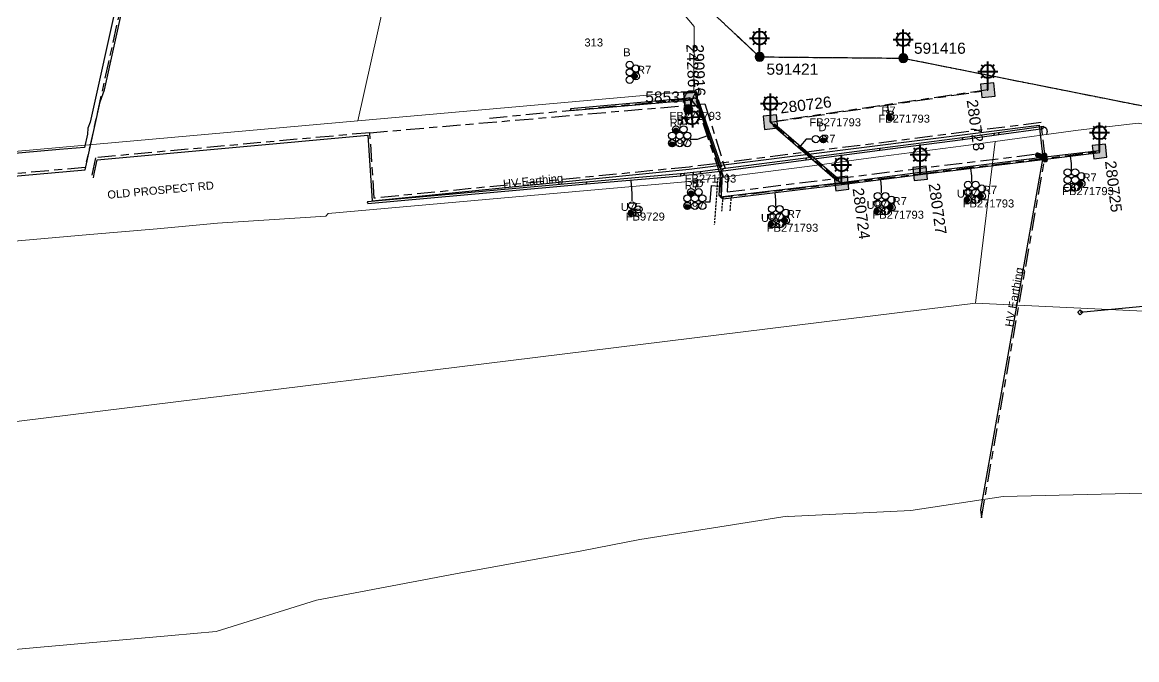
# Model space of a CAD drawing. Header units: metres. Extents: x 311639 to 313197, y 6256063 to 6257195.
# Drawn here: x 312179.9 to 312430.4, y 6256208.2 to 6256351.6 of the extents above; entities that cross this region are included whole.
import ezdxf
from ezdxf.enums import TextEntityAlignment as Align

# ---------------------------------------------------------------- set-up
doc = ezdxf.new("R2010")
doc.units = ezdxf.units.M
for name, pattern in [('Cable Exist OH', [1, 1, 0]), ('Cable Exist UG', [8.2, 4, -1.2, 1.8, -1.2]), ('DASHED', [0.75, 0.5, -0.25])]:
    doc.linetypes.add(name, pattern=pattern)
doc.layers.get('0').update_dxf_attribs({"color": 6})
for name, color, linetype in [('_User Duct Config', 6, 'Continuous'), ('Duct_SP_EXT', 7, 'Continuous'), ('Equip_HV_EXT', 7, 'Continuous'), ('Equip_SP_SL_EXT', 7, 'Continuous'), ('Mains_HV_EXT', 7, 'Continuous'), ('Mains_SL_EXT', 7, 'Continuous'), ('OH_Details_SP_MISC', 7, 'Continuous'), ('Services_SP_EXT', 7, 'Continuous'), ('SupportsOH_SP_TR_HV_LV_SL_EXT', 7, 'Continuous'), ('SupportsUG_SP_LV_SL_EXT', 7, 'Continuous'), ('Trench_SP_EXT', 7, 'Continuous'), ('UG_Details_SP_MISC', 7, 'Continuous')]:
    doc.layers.add(name, color=color, linetype=linetype)
doc.layers.add('Cadastre Land Parcels_SP_EXT', color=9, linetype='Continuous', lineweight=5)
doc.layers.add('Cadastre Roads_SP_EXT', color=9, linetype='Continuous', lineweight=5)
doc.layers.add('Features_HIDE', color=1, linetype='Continuous', plot=False)
doc.layers.add('UNKNOWN_FEATURES', color=1, linetype='DASHED', plot=False)
doc.styles.add('COLUMN_LABEL', font='arial.ttf')
doc.styles.add('iecARIAL', font='arial.ttf', dxfattribs={"height": 2})
doc.styles.add('POLE_LABEL', font='arial.ttf')
doc.styles.get("Standard").update_dxf_attribs({"font": 'arial.ttf'})
doc.linetypes.add('Cable E UG', pattern='A,6,-0.5,["E",Standard,S=1.7,R=0,X=0.5,Y=-1],-2.9', length=9.4)
doc.linetypes.add('Cable P UG', pattern='A,6,-0.5,["P",Standard,S=1.7,R=0,X=0.5,Y=-1],-2.9', length=9.4)

# ---------------------------------------------------------------- blocks, each defined once
blk = doc.blocks.new('COLUMN_EXT')
blk.add_hatch(color=256).paths.add_polyline_path([(-1.49, 1.48), (-1.49, -1.49), (1.48, -1.49), (1.48, 1.48)])
blk.add_lwpolyline([(-1.49, -1.49), (1.48, -1.49), (1.48, 1.48), (-1.49, 1.48)], close=True)
for tag, height, style, flags, p in [('ASSET_NUM', 2.5, 'COLUMN_LABEL', 8, (2, 2)), ('STRUCTURE_PLANT_NUMBER', 0.2, 'POLE_LABEL', 9, (1.81, 0.03)), ('STREET_CODE', 0.2, 'COLUMN_LABEL', 9, (1.81, -0.2))]:
    blk.add_attdef(tag, text='', height=height, dxfattribs=dict(style=style, flags=flags)).set_placement(p, align=Align.MIDDLE_LEFT)
at = {"flags": 1}
blk.add_attdef('Z', (1.81, -2.35), '', height=0.2, dxfattribs=at)
at = {"flags": 9}
for tag, p in [('COLUMN_TYPE', (1.81, -0.4)), ('OWNED_BY', (1.81, -0.6)), ('STATE', (1.81, -0.8)), ('USAGE', (1.81, -1)), ('STREETNAME', (1.81, -1.6)), ('SUBURB', (1.81, -1.8)), ('LEGEND', (1.81, -1.2)), ('LOCATION', (1.81, -1.4)), ('NOTES', (1.81, -2))]:
    blk.add_attdef(tag, text='', height=0.2, dxfattribs=at).set_placement(p, align=Align.MIDDLE_LEFT)
blk = doc.blocks.new('DUCT_EXT')
blk.add_circle((0, 0.8), 0.8)
at = {"flags": 1}
blk.add_attdef('Z', (0, 0), '', height=0.2, dxfattribs=at)
at = {"flags": 9}
for tag, p in [('DUCT_CODE', (0, 0)), ('XSECT_TYPE', (0, -0.2)), ('STATE', (0, -0.6)), ('FB_REFERENCE', (0, -0.4)), ('NOTES', (0, -0.8))]:
    blk.add_attdef(tag, text='', height=0.2, dxfattribs=at).set_placement(p, align=Align.MIDDLE_LEFT)
blk = doc.blocks.new('SL_LANTERN_EXT')
at = {"lineweight": 40}
for p, q in [((-1.46, 5.68), (-1.06, 5.28)), ((0, 1.97), (0, 6.47)), ((1.46, 5.68), (1.06, 5.28)), ((-2.25, 4.22), (2.25, 4.22)), ((-1.46, 2.76), (-1.06, 3.16)), ((0, 0), (0, 2.72)), ((1.46, 2.76), (1.06, 3.16))]:
    blk.add_line(p, q, dxfattribs=at)
blk.add_circle((0, 4.22), 1.5, dxfattribs=at)
at = {"style": 'iecARIAL', "flags": 9}
blk.add_attdef('ASSET_NUM', (1.5, 1.5), '', height=2.5, dxfattribs=at)
for tag, p, height, flags in [('OPERATING_VOLTAGE', (0.98, -1.65), 0.2, 9), ('ORIENTATION', (0.98, -1.85), 0.2, 9), ('OWNED_BY', (0.98, -2.05), 0.2, 9), ('STATE', (0.98, -2.25), 0.2, 9), ('CONSTRUCTED_VOLTAGE', (0.98, -0.65), 0.2, 9), ('CONTROL_TYPE', (0.98, -0.85), 0.2, 9), ('LANTERN_PURPOSE', (0.98, -1.05), 0.2, 9), ('LANTERN_TYPE', (0.98, -1.25), 0.2, 9), ('NO_PHASES', (0.98, -1.45), 0.2, 9), ('USAGE', (0.98, -2.45), 0.2, 9), ('CEXIST', (0.98, -2.65), 0.2, 9), ('LNUMBER', (2.18, -3.25), 2.5, 8), ('CNEW', (0.98, -2.85), 0.2, 9), ('CNUMBER', (0.98, -3.05), 0.2, 9), ('CREMOVE', (0.98, -3.25), 0.2, 9), ('CREPLACE', (0.98, -3.45), 0.2, 9), ('LKINGHEIGHT', (0.98, -3.65), 0.2, 9), ('LBRACKET', (0.98, -3.85), 0.2, 9), ('LBRACKETVOCAB', (0.98, -4.05), 0.2, 9), ('LCATEGORY', (0.98, -4.25), 0.2, 9), ('LCHARGE1', (0.98, -4.45), 0.2, 9), ('LCHARGE1PERCENT', (0.98, -4.65), 0.2, 9), ('LCHARGE2', (0.98, -4.85), 0.2, 9), ('LCHARGE2PERCENT', (0.98, -5.05), 0.2, 9), ('LCHARGE3', (0.98, -5.25), 0.2, 9), ('LCHARGE3PERCENT', (0.98, -5.45), 0.2, 9), ('LEXIST', (0.98, -5.65), 0.2, 9), ('LLAMP', (0.98, -5.85), 0.2, 9), ('LLAMPVOCAB', (0.98, -6.05), 0.2, 9), ('LMAST', (0.98, -6.25), 0.2, 9), ('LMASTVOCAB', (0.98, -6.45), 0.2, 9), ('LNEW', (0.98, -6.65), 0.2, 9), ('LANTNUMBER', (0.98, -6.85), 0.2, 9), ('LOUTREACH', (0.98, -7.25), 0.2, 9), ('LOUTREACHVOCAB', (0.98, -7.45), 0.2, 9), ('LRATECODE', (0.98, -7.65), 0.2, 9), ('STREETNAME', (0.98, -9.25), 0.2, 9), ('SUBURB', (0.98, -9.45), 0.2, 1), ('LREMOVE', (0.98, -7.85), 0.2, 9), ('LREPLACE', (0.98, -8.05), 0.2, 9), ('LTYPE', (0.98, -8.25), 0.2, 9), ('LTYPEVOCAB', (0.98, -8.45), 0.2, 9), ('LEGEND', (0.98, -8.65), 0.2, 9), ('LOCATION', (0.98, -8.85), 0.2, 9), ('NOTES', (0.98, -9.05), 0.2, 9)]:
    blk.add_attdef(tag, p, '', height=height, dxfattribs=dict(flags=flags))
blk = doc.blocks.new('CCP_EXT')
at = {"flags": 9}
blk.add_attdef('NOTES', text='', height=0.2, dxfattribs=at).set_placement((0, -2), align=Align.MIDDLE_LEFT)
blk.add_wipeout([(0, 0.57), (0.57, 0), (0, -0.57), (-0.57, 0)])
blk.add_lwpolyline([(-0.57, 0), (0, 0.57), (0.57, 0), (0, -0.57), (-0.57, 0)])
at = {"flags": 1}
blk.add_attdef('Z', (0, 0), '', height=0.2, dxfattribs=at)
at = {"flags": 9}
for tag, p in [('CCP_TYPE', (0, 0)), ('CONSTRUCTED_VOLTAGE', (0, -0.2)), ('OPERATING_VOLTAGE', (0, -0.6)), ('ORIENTATION', (0, -0.8)), ('OWNED_BY', (0, -1)), ('STATE', (0, -1.8)), ('NO_PHASES', (0, -0.4)), ('USAGE', (0, -1.2)), ('LEGEND', (0, -1.4)), ('LIFE_SUPPORT', (0, -1.6))]:
    blk.add_attdef(tag, text='', height=0.2, dxfattribs=at).set_placement(p, align=Align.MIDDLE_LEFT)
blk = doc.blocks.new('POLE_EXT')
blk.add_hatch(color=256).paths.add_polyline_path([(-1, 0, 1), (1, 0, 1)])
blk.add_lwpolyline([(-1, 0, 1), (1, 0, 1)], format="xyb", close=True)
for tag, height, flags, p in [('pNumber', 2.5, 8, (-17.84, 2.07)), ('OWNED_BY', 0.2, 9, (1.35, -0.4)), ('SPECIAL_USE', 0.2, 9, (1.35, -0.8)), ('STATE', 0.2, 9, (1.35, -1)), ('cLV', 0.2, 9, (1.35, -1.4)), ('hDepth', 0.2, 9, (1.35, -1.6)), ('hDia', 0.2, 9, (1.35, -1.8)), ('cHV', 0.2, 9, (1.35, -2)), ('PARENT', 0.2, 9, (1.35, -0.6)), ('USAGE', 0.2, 9, (1.35, -1.2)), ('LBRACKET', 0.2, 9, (1.35, -2.2)), ('LExisting', 0.2, 9, (1.35, -2.4)), ('LANTNUMBER', 0.2, 9, (1.35, -2.6)), ('cLinedev', 0.2, 9, (1.35, -3.4)), ('pExisting', 0.2, 9, (1.35, -3.8)), ('pFooting', 0.2, 9, (1.35, -4.4)), ('pNew', 0.2, 9, (1.35, -4.6)), ('pRelocate', 0.2, 9, (1.35, -5)), ('LOther', 0.2, 9, (1.35, -2.8)), ('LRemove', 0.2, 9, (1.35, -3)), ('LEGEND', 0.2, 9, (1.35, -3.2)), ('LOCATION', 0.2, 9, (1.35, -3.6)), ('PFNUMBER', 0.2, 9, (1.35, -4)), ('NEWPFNUMBER', 0.2, 9, (1.35, -4.2)), ('pRemove', 0.2, 9, (1.35, -5.2)), ('pReplace', 0.2, 9, (1.35, -5.4)), ('pStay', 0.2, 9, (1.35, -5.6)), ('pType', 0.2, 9, (1.35, -5.8)), ('cspan', 0.2, 9, (1.35, -6)), ('STREETNAME', 0.2, 9, (1.35, -6.2)), ('SUBURB', 0.2, 9, (1.35, -6.4)), ('OPERATED_BY', 0.2, 9, (1.36, -7.01)), ('NOTES', 0.2, 9, (1.35, -6.6)), ('MAINTAINED_BY', 0.2, 9, (1.36, -6.81))]:
    blk.add_attdef(tag, text='', height=height, dxfattribs=dict(flags=flags)).set_placement(p, align=Align.MIDDLE_LEFT)
at = {"style": 'POLE_LABEL'}
for tag, height, flags, p in [('ASSET_NUM', 2.5, 8, (2, 2)), ('STRUCTURE_PLANT_NUMBER', 0.2, 9, (1.35, 0.03)), ('STREET_CODE', 0.2, 9, (1.35, -0.2))]:
    blk.add_attdef(tag, text='', height=height, dxfattribs=dict(at, flags=flags)).set_placement(p, align=Align.MIDDLE_LEFT)
at = {"flags": 1}
blk.add_attdef('Z', (1.35, -7.33), '', height=0.2, dxfattribs=at)
blk = doc.blocks.new('HV_STJ_EXT')
h = blk.add_hatch(color=256)
edge = h.paths.add_edge_path()
edge.add_ellipse((-0.59, 0.13), major_axis=(0.226, 0.226), ratio=1, start_angle=45, end_angle=135)
edge.add_line((-0.91, 0.13), (-0.91, -0.13))
edge.add_ellipse((-0.59, -0.13), major_axis=(0.226, 0.226), ratio=1, start_angle=135, end_angle=225)
edge.add_line((-0.59, -0.45), (0.59, -0.45))
edge.add_ellipse((0.59, -0.13), major_axis=(-0.226, 0.226), ratio=1, start_angle=135, end_angle=225)
edge.add_line((0.91, -0.13), (0.91, 0.13))
edge.add_ellipse((0.59, 0.13), major_axis=(-0.226, 0.226), ratio=1, start_angle=225, end_angle=315)
edge.add_line((0.59, 0.45), (-0.59, 0.45))
blk.add_lwpolyline([(-0.91, 0.13), (-0.91, -0.13, 0.414214), (-0.59, -0.45), (0.59, -0.45, 0.414214), (0.91, -0.13), (0.91, 0.13, 0.414214), (0.59, 0.45), (-0.59, 0.45, 0.414214)], format="xyb", close=True)
for tag, flags, p in [('ORIENTATION', 9, (1.5, 0)), ('Z', 1, (1.5, -0.8)), ('USAGE', 9, (1.5, -0.2)), ('LEGEND', 9, (1.5, -0.4)), ('NOTES', 9, (1.5, -0.6))]:
    blk.add_attdef(tag, text='', height=0.2, dxfattribs=dict(flags=flags)).set_placement(p, align=Align.MIDDLE_LEFT)
blk = doc.blocks.new('CABLE_LARGE_EXT')
h = blk.add_hatch(color=256)
edge = h.paths.add_edge_path()
edge.add_arc((0, 0.55), 0.55, 0, 360)
blk.add_circle((0, 0.55), 0.55)
at = {"flags": 1}
blk.add_attdef('Z', (0, 0), '', height=0.2, dxfattribs=at)
at = {"flags": 9}
for tag, p in [('COND_CODE', (0, 0)), ('STATE', (0, -0.4)), ('XSECT_SIZE', (0, -0.6)), ('FB_REFERENCE', (0, -0.2)), ('NOTES', (0, -0.8))]:
    blk.add_attdef(tag, text='', height=0.2, dxfattribs=at).set_placement(p, align=Align.MIDDLE_LEFT)

msp = doc.modelspace()

# ---------------------------------------------------------------- linework, layer by layer
at = {"layer": '_User Duct Config'}
for points in [[(312374.62, 6256330.85), (312374.62, 6256331.76), (312374.46, 6256332.86)], [(312330.01, 6256325.32), (312331.69, 6256325.32), (312334.04, 6256326.15)], [(312357.23, 6256325.33), (312356.12, 6256325.33), (312354.82, 6256323.78)], [(312415.74, 6256318.52), (312415.74, 6256319.85), (312415.55, 6256321.49)], [(312393.35, 6256315.74), (312393.35, 6256317.07), (312393.17, 6256318.71)], [(312316.98, 6256311.45), (312316.98, 6256313.13), (312316.8, 6256316.04)], [(312333.43, 6256311.19), (312334.55, 6256311.19), (312334.84, 6256314.92), (312336.55, 6256314.77)], [(312373.05, 6256313.21), (312373.05, 6256314.54), (312372.87, 6256316.17)], [(312349.3, 6256310.28), (312349.3, 6256311.61), (312349.12, 6256313.24)]]:
    msp.add_lwpolyline(points, dxfattribs=at)
at = {"layer": 'Cadastre Land Parcels_SP_EXT', "linetype": 'Continuous'}
msp.add_lwpolyline([(312327.34, 6256354.95), (312264.29, 6256369.74), (312255.34, 6256329.43), (312328.85, 6256335.96), (312330.88, 6256336.26), (312330.9, 6256350.63), (312327.34, 6256354.95)], close=True, dxfattribs=at)
for points in [[(312430.75, 6256328.95), (312417.3, 6256327.35), (312398.61, 6256324.78), (312391.5, 6256323.8), (312372.89, 6256321.38), (312356.31, 6256319.2), (312337.6, 6256316.78), (312332.55, 6256316.14), (312330.92, 6256315.94), (312328.86, 6256315.75), (312328.1, 6256315.65), (312306.85, 6256313.79), (312248.67, 6256308.59), (312248.1, 6256307.96), (312223.74, 6256306.4), (312210.24, 6256305.18), (312195.06, 6256303.85), (312179.8, 6256302.52)], [(312152.67, 6256208.24), (312183.14, 6256210.96), (312198.32, 6256212.33), (312213.44, 6256213.67), (312223.49, 6256214.56), (312246.06, 6256221.63), (312277.27, 6256227.53), (312305.7, 6256232.75), (312318.75, 6256235.28), (312351.87, 6256240.49), (312352.05, 6256240.46), (312379.66, 6256241.83), (312400.42, 6256244.95), (312447.58, 6256246.09), (312458.08, 6256246.28), (312494.01, 6256247.22), (312514.04, 6256249.05), (312560.23, 6256245.31), (312605.72, 6256240.8)]]:
    msp.add_lwpolyline(points, dxfattribs=at)
at = {"layer": 'Cadastre Roads_SP_EXT', "linetype": 'Continuous'}
for points in [[(312179.8, 6256302.52), (312195.06, 6256303.85), (312210.24, 6256305.18), (312223.74, 6256306.4), (312248.1, 6256307.96), (312248.67, 6256308.59), (312306.85, 6256313.79), (312328.1, 6256315.65), (312328.86, 6256315.75), (312330.92, 6256315.94), (312332.55, 6256316.14), (312337.6, 6256316.78), (312334.48, 6256325.83), (312333.79, 6256327.83), (312330.88, 6256336.26), (312328.85, 6256335.96), (312255.34, 6256329.43), (312188.19, 6256323.46), (312143.71, 6256319.5)], [(312152.67, 6256208.24), (312183.14, 6256210.96), (312198.32, 6256212.33), (312213.44, 6256213.67), (312223.49, 6256214.56), (312246.06, 6256221.63), (312277.27, 6256227.53), (312305.7, 6256232.75), (312318.75, 6256235.28), (312351.87, 6256240.49), (312352.05, 6256240.46), (312379.66, 6256241.83), (312400.42, 6256244.95), (312447.58, 6256246.09), (312458.08, 6256246.28), (312494.01, 6256247.22), (312514.04, 6256249.05), (312560.23, 6256245.31), (312605.72, 6256240.8)]]:
    msp.add_lwpolyline(points, dxfattribs=at)
msp.add_lwpolyline([(312394.2, 6256288.42), (312398.61, 6256324.78), (312391.5, 6256323.8), (312372.89, 6256321.38), (312356.31, 6256319.2), (312337.6, 6256316.78), (312332.55, 6256316.14), (312330.92, 6256315.94), (312328.86, 6256315.75), (312328.1, 6256315.65), (312306.85, 6256313.79), (312248.67, 6256308.59), (312248.1, 6256307.96), (312223.74, 6256306.4), (312210.24, 6256305.18), (312195.06, 6256303.85), (312179.8, 6256302.52), (312164.72, 6256301.17), (312134.22, 6256298.48), (312119.07, 6256297.17), (312109.05, 6256296.27), (312109.86, 6256253.37), (312394.2, 6256288.42)], close=True, dxfattribs=at)
at = {"layer": 'Duct_SP_EXT'}
for p, q in [((312303.15, 6256332.21), (312329.02, 6256334.51)), ((312303.2, 6256331.74), (312329.07, 6256334.04)), ((312329.02, 6256334.51), (312329.93, 6256334.65)), ((312329.02, 6256334.51), (312329.04, 6256334.27)), ((312329.07, 6256334.04), (312329.04, 6256334.27)), ((312329.07, 6256334.04), (312330, 6256334.17)), ((312329.93, 6256334.65), (312329.97, 6256334.41)), ((312330, 6256334.17), (312329.97, 6256334.41)), ((312331.41, 6256333.97), (312331.64, 6256334.05)), ((312331.41, 6256333.97), (312336.6, 6256318.95)), ((312331.87, 6256334.13), (312331.64, 6256334.05)), ((312331.87, 6256334.13), (312337.05, 6256319.1)), ((312303.15, 6256332.21), (312303.17, 6256331.97)), ((312303.2, 6256331.74), (312303.17, 6256331.97)), ((312348.97, 6256328.71), (312348.81, 6256328.53)), ((312363.42, 6256316.24), (312348.97, 6256328.71)), ((312348.66, 6256328.35), (312348.81, 6256328.53)), ((312363.11, 6256315.88), (312348.66, 6256328.35)), ((312391.25, 6256325.72), (312398.35, 6256326.7)), ((312391.31, 6256325.24), (312398.41, 6256326.22)), ((312398.35, 6256326.7), (312399.38, 6256326.84)), ((312398.35, 6256326.7), (312398.38, 6256326.46)), ((312398.41, 6256326.22), (312398.38, 6256326.46)), ((312398.41, 6256326.22), (312399.44, 6256326.36)), ((312399.38, 6256326.84), (312409.36, 6256328.22)), ((312399.38, 6256326.84), (312399.38, 6256326.84)), ((312399.38, 6256326.84), (312399.41, 6256326.6)), ((312399.38, 6256326.84), (312399.41, 6256326.6)), ((312399.44, 6256326.36), (312399.41, 6256326.6)), ((312399.44, 6256326.36), (312399.41, 6256326.6)), ((312399.44, 6256326.36), (312409.43, 6256327.74)), ((312399.44, 6256326.36), (312399.44, 6256326.36)), ((312409.36, 6256328.22), (312409.39, 6256327.98)), ((312409.43, 6256327.74), (312409.39, 6256327.98)), ((312372.64, 6256323.3), (312391.25, 6256325.72)), ((312372.7, 6256322.83), (312391.31, 6256325.24)), ((312391.25, 6256325.72), (312391.28, 6256325.48)), ((312391.31, 6256325.24), (312391.28, 6256325.48)), ((312356.06, 6256321.12), (312372.64, 6256323.3)), ((312356.12, 6256320.65), (312372.7, 6256322.83)), ((312372.64, 6256323.3), (312372.67, 6256323.06)), ((312372.7, 6256322.83), (312372.67, 6256323.06)), ((312381.69, 6256317.85), (312409.26, 6256321.23)), ((312409.26, 6256321.23), (312422.05, 6256322.79)), ((312409.26, 6256321.23), (312409.29, 6256320.99)), ((312409.26, 6256321.23), (312409.29, 6256320.99)), ((312409.32, 6256320.75), (312422.11, 6256322.32)), ((312422.05, 6256322.79), (312422.08, 6256322.56)), ((312422.11, 6256322.32), (312422.08, 6256322.56)), ((312332.31, 6256318.07), (312337.36, 6256318.71)), ((312336.6, 6256318.95), (312336.83, 6256319.03)), ((312337.05, 6256319.1), (312336.83, 6256319.03)), ((312337.36, 6256318.71), (312356.06, 6256321.12)), ((312337.36, 6256318.71), (312337.39, 6256318.47)), ((312337.42, 6256318.23), (312356.12, 6256320.65)), ((312356.06, 6256321.12), (312356.09, 6256320.89)), ((312356.12, 6256320.65), (312356.09, 6256320.89)), ((312381.75, 6256317.38), (312409.32, 6256320.75)), ((312409.32, 6256320.75), (312409.29, 6256320.99)), ((312409.32, 6256320.75), (312409.29, 6256320.99)), ((312306.68, 6256315.72), (312327.89, 6256317.58)), ((312306.72, 6256315.24), (312327.94, 6256317.1)), ((312327.89, 6256317.58), (312328.65, 6256317.68)), ((312327.89, 6256317.58), (312327.92, 6256317.34)), ((312327.94, 6256317.1), (312327.92, 6256317.34)), ((312327.94, 6256317.1), (312328.71, 6256317.2)), ((312328.65, 6256317.68), (312330.72, 6256317.87)), ((312328.65, 6256317.68), (312328.68, 6256317.44)), ((312328.71, 6256317.2), (312328.68, 6256317.44)), ((312328.71, 6256317.2), (312330.77, 6256317.39)), ((312330.72, 6256317.87), (312332.31, 6256318.07)), ((312330.72, 6256317.87), (312330.74, 6256317.63)), ((312330.77, 6256317.39), (312330.74, 6256317.63)), ((312330.77, 6256317.39), (312332.37, 6256317.59)), ((312332.31, 6256318.07), (312332.34, 6256317.83)), ((312332.37, 6256317.59), (312332.34, 6256317.83)), ((312332.37, 6256317.59), (312337.42, 6256318.23)), ((312336.77, 6256317.55), (312336.49, 6256312.62)), ((312336.77, 6256317.55), (312337.01, 6256317.54)), ((312337.25, 6256317.53), (312336.97, 6256312.59)), ((312337.25, 6256317.53), (312337.01, 6256317.54)), ((312337.42, 6256318.23), (312337.39, 6256318.47)), ((312363.42, 6256316.24), (312363.27, 6256316.06)), ((312364.06, 6256315.59), (312381.71, 6256317.87)), ((312364.12, 6256315.11), (312381.78, 6256317.39)), ((312381.69, 6256317.85), (312381.72, 6256317.61)), ((312381.71, 6256317.87), (312381.75, 6256317.63)), ((312381.75, 6256317.38), (312381.72, 6256317.61)), ((312381.78, 6256317.39), (312381.75, 6256317.63)), ((312257.5, 6256311.33), (312306.68, 6256315.72)), ((312257.55, 6256310.85), (312306.72, 6256315.24)), ((312306.68, 6256315.72), (312306.7, 6256315.48)), ((312306.72, 6256315.24), (312306.7, 6256315.48)), ((312337.34, 6256312.39), (312364.06, 6256315.59)), ((312337.39, 6256311.92), (312364.12, 6256315.11)), ((312363.11, 6256315.88), (312363.27, 6256316.06)), ((312364.06, 6256315.59), (312364.09, 6256315.35)), ((312364.06, 6256315.59), (312364.09, 6256315.35)), ((312364.12, 6256315.11), (312364.09, 6256315.35)), ((312364.12, 6256315.11), (312364.09, 6256315.35)), ((312257.5, 6256311.33), (312257.52, 6256311.09)), ((312336.49, 6256312.62), (312336.73, 6256312.61)), ((312336.97, 6256312.59), (312336.73, 6256312.61)), ((312337.34, 6256312.39), (312337.36, 6256312.16)), ((312337.39, 6256311.92), (312337.36, 6256312.16)), ((312257.55, 6256310.85), (312257.52, 6256311.09))]:
    msp.add_line(p, q, dxfattribs=at)
at = {"layer": 'Features_HIDE', "linetype": 'Cable E UG'}
for points in [[(312102.4, 6256318.22), (312100.51, 6256310.12), (312194.01, 6256318.45), (312197.39, 6256333.74), (312198.4, 6256336.44), (312208.67, 6256382.9), (312217.18, 6256418.32), (312222.7, 6256417.02), (312225.72, 6256418.36), (312287.08, 6256403.93), (312289.67, 6256405.37), (312319.96, 6256398.24), (312379.32, 6256384.23), (312427.99, 6256372.76), (312448.73, 6256367.94), (312449.72, 6256398.78), (312450.96, 6256442.91), (312451.19, 6256445.74), (312468.2, 6256445.27), (312536.38, 6256443.32), (312538.11, 6256444.9)], [(312195.87, 6256316.61), (312196.06, 6256317.5), (312196.06, 6256317.5), (312196.74, 6256320.68), (312257.57, 6256326.22), (312258.53, 6256311.48), (312329.84, 6256318.55), (312408.49, 6256328.5), (312409.31, 6256321.18)], [(312409.31, 6256321.18), (312395.34, 6256242), (312395.53, 6256240.18)]]:
    msp.add_lwpolyline(points, dxfattribs=at)
at = {"layer": 'Mains_HV_EXT', "linetype": 'Cable Exist UG'}
for points in [[(312477.71, 6256445.5), (312468.21, 6256445.77), (312468.21, 6256445.77), (312450.73, 6256446.25), (312450.46, 6256442.93), (312449.22, 6256398.8), (312448.25, 6256368.56), (312428.11, 6256373.25), (312428.11, 6256373.25), (312379.44, 6256384.72), (312320.07, 6256398.73), (312320.07, 6256398.73), (312289.59, 6256405.9), (312289.13, 6256403.96), (312225.67, 6256418.89), (312222.65, 6256417.55), (312216.81, 6256418.92), (312216.81, 6256418.92), (312208.18, 6256383.01), (312194.02, 6256318.95), (312194.02, 6256318.95), (312101.15, 6256310.68), (312103.45, 6256320.53), (312105.78, 6256330.56)], [(312258.04, 6256326.77), (312333.31, 6256333.24), (312338.5, 6256316.74), (312338.34, 6256313.47), (312407.6, 6256321.93), (312408.6, 6256321.57)], [(312409.82, 6256321.17), (312408.94, 6256329.06), (312329.78, 6256319.05), (312259, 6256312.03), (312258.04, 6256326.77), (312196.33, 6256321.15), (312195.46, 6256317.07)], [(312395.53, 6256240.18), (312409.82, 6256321.17)]]:
    msp.add_lwpolyline(points, dxfattribs=at)
at = {"layer": 'Mains_SL_EXT', "linetype": 'Cable Exist OH'}
for points in [[(312330.19, 6256358.28), (312345.65, 6256343.83)], [(312345.65, 6256343.83), (312377.94, 6256343.53)], [(312377.94, 6256343.53), (312435.98, 6256331.97)]]:
    msp.add_lwpolyline(points, dxfattribs=at)
at = {"layer": 'Mains_SL_EXT', "linetype": 'Cable Exist UG'}
for points in [[(312396.98, 6256336.42), (312348.1, 6256329.15)], [(312284.94, 6256330.06), (312330.18, 6256334.4)], [(312364.09, 6256315.35), (312337.06, 6256312.17), (312336.86, 6256317.33), (312331.81, 6256332.28), (312330.2, 6256334.35)], [(312348.1, 6256329.15), (312364.09, 6256315.35)], [(312381.79, 6256317.55), (312422.08, 6256322.56)], [(312364.09, 6256315.35), (312381.79, 6256317.55)]]:
    msp.add_lwpolyline(points, dxfattribs=at)
at = {"layer": 'OH_Details_SP_MISC', "linetype": 'Cable P UG'}
msp.add_lwpolyline([(312207.11, 6256383.26), (312195.15, 6256329.15), (312194.64, 6256327.77), (312194.64, 6256327.77), (312194.55, 6256326.44), (312193.89, 6256323.45), (312193.89, 6256323.45), (312188.24, 6256322.96), (312143.75, 6256319)], dxfattribs=at)
at = {"layer": 'OH_Details_SP_MISC', "linetype": 'Continuous', "flags": 128}
msp.add_lwpolyline([(312340.04, 6256349.1), (312345.65, 6256343.83), (312377.94, 6256343.53), (312436.03, 6256332), (312467.18, 6256326.42), (312501.86, 6256320.08), (312561.76, 6256315.55), (312610.04, 6256312.61), (312630.01, 6256312.3)], dxfattribs=at)
at = {"layer": 'Trench_SP_EXT', "linetype": 'Cable Exist UG'}
for points in [[(312348.13, 6256329.12), (312396.95, 6256336.32)], [(312348.8, 6256328.55), (312348.13, 6256329.12)], [(312363.26, 6256316.06), (312364.09, 6256315.35)]]:
    msp.add_lwpolyline(points, dxfattribs=at)
for points in [[(312329.83, 6256334.39), (312330.88, 6256334.54), (312330.88, 6256334.54, -0.359189), (312331.63, 6256334.08), (312331.63, 6256334.08), (312331.64, 6256334.06)], [(312409.39, 6256327.98), (312409.41, 6256327.98), (312409.41, 6256327.98, -0.503079), (312410.28, 6256327.1), (312410.28, 6256327.1), (312410.17, 6256326.37)], [(312336.83, 6256319.02), (312336.84, 6256319.01), (312336.84, 6256319.01, -0.097584), (312337.02, 6256317.66), (312337.02, 6256317.66), (312337.01, 6256317.54)], [(312336.73, 6256312.61), (312336.73, 6256312.59), (312336.73, 6256312.59, 0.471228), (312337.22, 6256312.14), (312337.22, 6256312.14), (312337.36, 6256312.16)]]:
    msp.add_lwpolyline(points, format="xyb", dxfattribs=at)
at = {"layer": 'UG_Details_SP_MISC', "linetype": 'Cable Exist UG', "flags": 128}
msp.add_lwpolyline([(312348.13, 6256329.12), (312396.95, 6256336.32)], dxfattribs=at)
at = {"layer": 'UNKNOWN_FEATURES'}
for points in [[(312336.23, 6256316.61), (312335.45, 6256306.02)], [(312337.39, 6256312.46), (312337.09, 6256309.12)], [(312339.02, 6256309.19), (312339.32, 6256312.39)]]:
    msp.add_lwpolyline(points, dxfattribs=at)

# ---------------------------------------------------------------- block references
at = {"layer": '_User Duct Config'}
for name, p, rotation in [('DUCT_EXT', (312315.64, 6256342.05), 269.9853095236024), ('DUCT_EXT', (312317.04, 6256341.2), 269.9853095236024), ('DUCT_EXT', (312315.64, 6256340.35), 269.9853095236024), ('DUCT_EXT', (312315.64, 6256338.65), 269.9853095236024), ('DUCT_EXT', (312317.05, 6256339.49), 269.9999999999998), ('CABLE_LARGE_EXT', (312317.05, 6256339.49), 269.9999999999998), ('CABLE_LARGE_EXT', (312374.22, 6256330.28), 270.0176773836738), ('DUCT_EXT', (312374.22, 6256330.28), 270.0029866069447), ('DUCT_EXT', (312325.99, 6256325.31), 0.002986606937753322), ('DUCT_EXT', (312326.84, 6256326.71), 0.002986606937753322), ('CABLE_LARGE_EXT', (312326.84, 6256326.71), 0.01767738362231342), ('DUCT_EXT', (312327.69, 6256325.31), 0.002986606937753322), ('DUCT_EXT', (312328.54, 6256326.72), 0.01767738362231342), ('DUCT_EXT', (312329.39, 6256325.31), 0.002986606937753322), ('DUCT_EXT', (312325.99, 6256323.61), 0.002986606937753322), ('DUCT_EXT', (312327.69, 6256323.61), 0.002986606937753322), ('DUCT_EXT', (312329.39, 6256323.61), 0.002986606937753322), ('DUCT_EXT', (312358.28, 6256324.52), 0.002986606937753322), ('DUCT_EXT', (312359.98, 6256324.52), 0.002986606937753322), ('CABLE_LARGE_EXT', (312359.98, 6256324.52), 0.01767738362231342), ('DUCT_EXT', (312414.08, 6256317.85), 269.9853095236024), ('DUCT_EXT', (312414.08, 6256316.15), 269.9853095236024), ('DUCT_EXT', (312415.78, 6256317.85), 269.9853095236024), ('DUCT_EXT', (312415.78, 6256316.15), 269.9853095236024), ('DUCT_EXT', (312417.18, 6256317), 269.9853095236024), ('DUCT_EXT', (312330.24, 6256312.6), 0.002986606937753322), ('CABLE_LARGE_EXT', (312330.24, 6256312.6), 0.01767738362231342), ('DUCT_EXT', (312331.94, 6256312.61), 0.01767738362231342), ('DUCT_EXT', (312391.7, 6256313.36), 269.9853095236024), ('DUCT_EXT', (312391.7, 6256315.06), 269.9853095236024), ('DUCT_EXT', (312393.4, 6256313.36), 269.9853095236024), ('DUCT_EXT', (312393.4, 6256315.06), 269.9853095236024), ('DUCT_EXT', (312394.8, 6256314.21), 269.9853095236024), ('DUCT_EXT', (312414.08, 6256314.45), 269.9853095236024), ('DUCT_EXT', (312415.78, 6256314.45), 269.9853095236024), ('DUCT_EXT', (312417.19, 6256315.29), 269.9999999999998), ('CABLE_LARGE_EXT', (312417.19, 6256315.29), 269.9999999999998), ('DUCT_EXT', (312316.18, 6256310.4), 269.9999999999998), ('DUCT_EXT', (312329.39, 6256311.2), 0.002986606937753322), ('DUCT_EXT', (312331.09, 6256311.2), 0.002986606937753322), ('DUCT_EXT', (312332.79, 6256311.2), 0.002986606937753322), ('DUCT_EXT', (312371.4, 6256312.53), 269.9853095236024), ('DUCT_EXT', (312371.4, 6256310.83), 269.9853095236024), ('DUCT_EXT', (312373.1, 6256312.53), 269.9853095236024), ('DUCT_EXT', (312373.1, 6256310.83), 269.9853095236024), ('DUCT_EXT', (312374.5, 6256311.68), 269.9853095236024), ('CABLE_LARGE_EXT', (312391.69, 6256311.66), 269.9853095236024), ('DUCT_EXT', (312391.69, 6256311.66), 269.9853095236024), ('DUCT_EXT', (312393.39, 6256311.66), 269.9853095236024), ('DUCT_EXT', (312394.81, 6256312.51), 269.9999999999998), ('CABLE_LARGE_EXT', (312394.81, 6256312.51), 269.9999999999998), ('DUCT_EXT', (312316.18, 6256308.7), 269.9999999999998), ('CABLE_LARGE_EXT', (312316.18, 6256308.7), 269.9999999999998), ('DUCT_EXT', (312317.61, 6256309.54), 269.9999999999998), ('DUCT_EXT', (312329.39, 6256309.5), 0.002986606937753322), ('DUCT_EXT', (312331.09, 6256309.5), 0.002986606937753322), ('DUCT_EXT', (312332.79, 6256309.5), 0.002986606937753322), ('DUCT_EXT', (312347.65, 6256309.6), 269.9853095236024), ('DUCT_EXT', (312347.65, 6256307.9), 269.9853095236024), ('DUCT_EXT', (312349.35, 6256309.6), 269.9853095236024), ('DUCT_EXT', (312349.35, 6256307.9), 269.9853095236024), ('DUCT_EXT', (312350.75, 6256308.75), 269.9853095236024), ('CABLE_LARGE_EXT', (312371.4, 6256309.13), 269.9853095236024), ('DUCT_EXT', (312371.4, 6256309.13), 269.9853095236024), ('DUCT_EXT', (312373.1, 6256309.13), 269.9853095236024), ('DUCT_EXT', (312374.51, 6256309.97), 269.9999999999998), ('CABLE_LARGE_EXT', (312374.51, 6256309.97), 269.9999999999998), ('CABLE_LARGE_EXT', (312347.65, 6256306.2), 269.9853095236024), ('DUCT_EXT', (312347.65, 6256306.2), 269.9853095236024), ('DUCT_EXT', (312349.35, 6256306.2), 269.9853095236024), ('DUCT_EXT', (312350.76, 6256307.04), 269.9999999999998), ('CABLE_LARGE_EXT', (312350.76, 6256307.04), 269.9999999999998)]:
    msp.add_blockref(name, p, dxfattribs=dict(at, rotation=rotation))
for p in [(312325.99, 6256323.61), (312329.39, 6256309.5)]:
    msp.add_blockref('CABLE_LARGE_EXT', p, dxfattribs=at)
at = {"layer": 'Equip_HV_EXT'}
for p, rotation in [((312408.6, 6256321.57), 161.5650510927068), ((312409.82, 6256321.17), 96.39252581358)]:
    msp.add_blockref('HV_STJ_EXT', p, dxfattribs=dict(at, rotation=rotation))
at = {"layer": 'Equip_SP_SL_EXT'}
for p in [(312345.65, 6256343.83), (312377.94, 6256343.53), (312396.95, 6256336.32), (312396.95, 6256336.32), (312348.1, 6256329.15), (312348.1, 6256329.15), (312422.08, 6256322.56), (312381.72, 6256317.61), (312364.09, 6256315.35), (312364.09, 6256315.35)]:
    msp.add_blockref('SL_LANTERN_EXT', p, dxfattribs=at)
at = {"layer": 'Equip_SP_SL_EXT', "rotation": 183.8959467364988}
msp.add_blockref('SL_LANTERN_EXT', (312330.13, 6256334.36), dxfattribs=at)
at = {"layer": 'Services_SP_EXT'}
msp.add_blockref('CCP_EXT', (312417.75, 6256286.39), dxfattribs=at)
at = {"layer": 'SupportsOH_SP_TR_HV_LV_SL_EXT'}
ref = msp.add_blockref('POLE_EXT', (312377.94, 6256343.53), dxfattribs=at)
ref.add_attrib('ASSET_NUM', '591416', dxfattribs={"layer": '0', "height": 2.5, "style": 'POLE_LABEL'}).set_placement((312380.34, 6256345.77), align=Align.MIDDLE_LEFT)
ref = msp.add_blockref('POLE_EXT', (312345.65, 6256343.83), dxfattribs=at)
ref.add_attrib('ASSET_NUM', '591421', dxfattribs={"layer": '0', "height": 2.5, "style": 'POLE_LABEL'}).set_placement((312347.18, 6256342.31), align=Align.TOP_LEFT)
ref = msp.add_blockref('POLE_EXT', (312329.6, 6256332.04), dxfattribs=at)
ref.add_attrib('ASSET_NUM', '585377', dxfattribs={"layer": '0', "height": 2.5, "style": 'POLE_LABEL'}).set_placement((312331.6, 6256332.79), align=Align.BOTTOM_RIGHT)
at = {"layer": 'SupportsUG_SP_LV_SL_EXT'}
ref = msp.add_blockref('COLUMN_EXT', (312330.13, 6256334.36), dxfattribs=dict(at, rotation=183.8959467364988))
ref.add_attrib('ASSET_NUM', '242867', dxfattribs={"layer": '0', "height": 2.5, "rotation": 272.2846, "style": 'COLUMN_LABEL'}).set_placement((312332.13, 6256335.11), align=Align.TOP_RIGHT)
ref = msp.add_blockref('COLUMN_EXT', (312330.24, 6256334.21), dxfattribs=dict(at, rotation=185.4118691256508))
ref.add_attrib('ASSET_NUM', '290916', dxfattribs={"layer": '0', "height": 2.5, "rotation": 272.0675, "style": 'COLUMN_LABEL'}).set_placement((312332.24, 6256334.96), align=Align.MIDDLE_RIGHT)
ref = msp.add_blockref('COLUMN_EXT', (312396.95, 6256336.32), dxfattribs=dict(at, rotation=185.9792205000155))
ref.add_attrib('ASSET_NUM', '280728', dxfattribs={"layer": '0', "height": 2.5, "rotation": 277.7698, "style": 'COLUMN_LABEL'}).set_placement((312394.66, 6256334.4), align=Align.TOP_LEFT)
ref = msp.add_blockref('COLUMN_EXT', (312348.1, 6256329.15), dxfattribs=dict(at, rotation=6.214203928740454))
ref.add_attrib('ASSET_NUM', '280726', dxfattribs={"layer": '0', "height": 2.5, "rotation": 7.0913, "style": 'COLUMN_LABEL'}).set_placement((312361.65, 6256335), align=Align.TOP_RIGHT)
ref = msp.add_blockref('COLUMN_EXT', (312422.08, 6256322.56), dxfattribs=dict(at, rotation=187.0991841492567))
ref.add_attrib('ASSET_NUM', '280725', dxfattribs={"layer": '0', "height": 2.5, "rotation": 276.8195, "style": 'COLUMN_LABEL'}).set_placement((312425.77, 6256320.62), align=Align.TOP_LEFT)
ref = msp.add_blockref('COLUMN_EXT', (312381.75, 6256317.63), dxfattribs=dict(at, rotation=5.637218887274076))
ref.add_attrib('ASSET_NUM', '280727', dxfattribs={"layer": '0', "height": 2.5, "rotation": 277.9833, "style": 'COLUMN_LABEL'}).set_placement((312386.1, 6256315.59), align=Align.TOP_LEFT)
ref = msp.add_blockref('COLUMN_EXT', (312364.09, 6256315.35), dxfattribs=dict(at, rotation=7.099184149668715))
ref.add_attrib('ASSET_NUM', '280724', dxfattribs={"layer": '0', "height": 2.5, "rotation": 277.4502, "style": 'COLUMN_LABEL'}).set_placement((312369.02, 6256314.52), align=Align.TOP_LEFT)

# ---------------------------------------------------------------- texts
at = {"layer": '_User Duct Config'}
for s, p in [('B', (312314.97, 6256343.96)), ('R7', (312318.08, 6256340.01)), ('FB271793', (312325.39, 6256329.66)), ('R7', (312373.02, 6256330.85)), ('B', (312374.41, 6256329.89)), ('R7', (312325.41, 6256328.15)), ('B', (312326.99, 6256328.59)), ('D', (312327.84, 6256328.59)), ('FB271793', (312356.84, 6256328.21)), ('D', (312358.88, 6256327.1)), ('FB271793', (312372.34, 6256329.03)), ('R7', (312359.49, 6256324.53)), ('U97', (312325.22, 6256323.6)), ('FB271793', (312328.8, 6256315.56)), ('B', (312330.39, 6256314.49)), ('D', (312331.24, 6256314.49)), ('R7', (312418.22, 6256315.81)), ('R7', (312328.82, 6256314.05)), ('U97', (312390, 6256312.17)), ('R7', (312395.83, 6256313.02)), ('FB271793', (312413.67, 6256312.73)), ('B', (312415.25, 6256313.63)), ('D', (312416.1, 6256313.63)), ('U97', (312328.62, 6256309.49)), ('U97', (312369.7, 6256309.64)), ('R7', (312375.54, 6256310.49)), ('FB271793', (312391.29, 6256309.95)), ('B', (312392.86, 6256310.85)), ('D', (312393.71, 6256310.85)), ('U75', (312314.43, 6256309.18)), ('FB9729', (312315.53, 6256307.01)), ('B', (312316.49, 6256307.87)), ('D', (312317.41, 6256307.88)), ('R7', (312351.78, 6256307.56)), ('FB271793', (312370.99, 6256307.42)), ('B', (312372.56, 6256308.32)), ('D', (312373.41, 6256308.32)), ('U97', (312345.95, 6256306.71)), ('FB271793', (312347.24, 6256304.49)), ('B', (312348.81, 6256305.39)), ('D', (312349.66, 6256305.39))]:
    msp.add_text(s, height=1.8, dxfattribs=at).set_placement(p)
at = {"layer": 'Cadastre Land Parcels_SP_EXT'}
msp.add_text('313', height=1.8, dxfattribs=at).set_placement((312306.26, 6256346.16))
at = {"layer": 'Cadastre Roads_SP_EXT'}
msp.add_text('OLD PROSPECT RD', height=1.8, rotation=5.1666, dxfattribs=at).set_placement((312199.09, 6256311.9))
at = {"layer": 'Features_HIDE'}
for rotation, p in [(5.7269, (312288.06, 6256314.39)), (79.9928, (312402.57, 6256282.96))]:
    msp.add_text('HV Earthing', height=1.8, rotation=rotation, dxfattribs=at).set_placement(p)

# ---------------------------------------------------------------- next in the draw order: linework, layer by layer
at = {"layer": 'Cadastre Roads_SP_EXT', "linetype": 'Continuous'}
for points in [[(312938.59, 6256298.01), (312602.44, 6256309.08), (312587.05, 6256309.77), (312571.56, 6256310.07), (312568.24, 6256310.12), (312556.21, 6256311.48), (312541.16, 6256313.21), (312525.22, 6256313.48), (312501.5, 6256315.62), (312490.9, 6256318.05), (312475.86, 6256320.76), (312460.89, 6256323.42), (312445.68, 6256326.14), (312445.68, 6256326.14), (312430.75, 6256328.95), (312417.3, 6256327.35), (312398.61, 6256324.78), (312394.2, 6256288.42), (312741.48, 6256271.91), (312959.41, 6256237.69)], [(312959.41, 6256237.69), (312741.48, 6256271.91), (312741.48, 6256271.91), (312394.2, 6256288.42), (312109.86, 6256253.37)]]:
    msp.add_lwpolyline(points, dxfattribs=at)
at = {"layer": 'Services_SP_EXT'}
msp.add_lwpolyline([(312417.75, 6256286.39), (312680.74, 6256311.51), (312688.9, 6256346.7)], dxfattribs=at)

doc.saveas('drawing.dxf')
